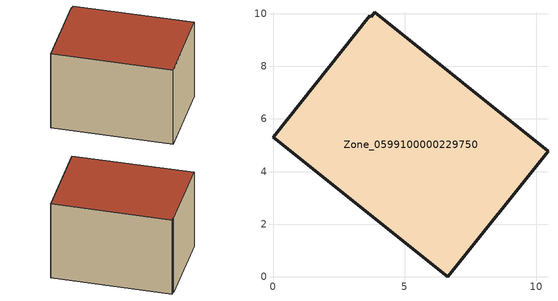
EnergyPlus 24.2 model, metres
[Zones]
Zone_0599100000229750
 floor ground (C_G): 3.73,9.88 3.87,10.05 10.44,4.78 6.63,0 0,5.3 3.68,9.92 z0.46
 wall outside (C_F): 6.63,0 10.44,4.78 3.87,10.05 3.73,9.88 3.68,9.92 0,5.3 6.63,0 z0.46:6.39
 roof outside (C_R): 3.87,10.05 3.73,9.88 3.68,9.92 0,5.3 6.63,0 10.44,4.78 z6.39
[BUILDING]
Pand.0599100000229750: North Axis=0; Terrain=City; Loads Convergence Tolerance Value=0.04; Temperature Convergence Tolerance Value=0.4; Solar Distribution=FullExterior; Maximum Number of Warmup Days=25; Minimum Number of Warmup Days=1
[Site:Location]
Rotterdam.The.Hague.AP_ZH_NLD Design_Conditions: Latitude=51.96; Longitude=4.45; Time Zone=1; Elevation=-4.5
[SITE:GROUNDTEMPERATURE:BUILDINGSURFACE]
18, 18, 18, 18, 18, 18, 18, 18, 18, 18, 18, 18
[MATERIAL] Thermal Absorptance=0.9; Solar Absorptance=0.7; Visible Absorptance=0.7
Name | Roughness | Thickness | Conductivity | Density | Specific Heat
G.TI.1946-1964 | MediumSmooth | 0.15 | 1 | 540 | 1210
F.TI.1946-1964 | Rough | 0.3 | 0.857143 | 1920 | 840
R.TI.1946-1964 | MediumRough | 0.2 | 0.277778 | 1500 | 1000
[CONSTRUCTION]
C_G: G.TI.1946-1964
C_F: F.TI.1946-1964
C_R: R.TI.1946-1964
[ZONE]
Zone_0599100000229750: Type=1; Multiplier=1; Ceiling Height=Autocalculate; Volume=Autocalculate; Floor Area=autocalculate; Part of Total Floor Area=Yes
[ZONEINFILTRATION:DESIGNFLOWRATE]
Infil_Zone_0599100000229750: Zone or ZoneList or Space or SpaceList=Zone_0599100000229750; Schedule=AlwaysOn; Design Flow Rate Calculation Method=Flow/Area; Flow Rate per Floor Area=0.003; Constant Term Coefficient=1; Temperature Term Coefficient=0; Velocity Term Coefficient=0; Velocity Squared Term Coefficient=0
[HVACTEMPLATE:ZONE:IDEALLOADSAIRSYSTEM]
Zone_0599100000229750: Maximum Heating Supply Air Temperature=50; Minimum Cooling Supply Air Temperature=13; Maximum Heating Supply Air Humidity Ratio=0.0156; Minimum Cooling Supply Air Humidity Ratio=0.0077; Heating Limit=NoLimit; Cooling Limit=NoLimit; Dehumidification Control Type=ConstantSensibleHeatRatio; Cooling Sensible Heat Ratio=0.7; Dehumidification Setpoint=60; Humidification Control Type=None; Humidification Setpoint=30; Outdoor Air Method=None; Outdoor Air Flow Rate per Person=0.00944; Outdoor Air Flow Rate per Zone Floor Area=0; Outdoor Air Flow Rate per Zone=0; Demand Controlled Ventilation Type=None; Outdoor Air Economizer Type=NoEconomizer; Heat Recovery Type=None; Sensible Heat Recovery Effectiveness=0.7; Latent Heat Recovery Effectiveness=0.65
[ZONECONTROL:THERMOSTAT]
ThermostatControl_Zone_0599100000229750: Zone or ZoneList=Zone_0599100000229750; Control Type Schedule=DualSetpointControlType; Control 1=Thermostat_Zone_0599100000229750; Temperature Difference Between Cutout And Setpoint=0
[THERMOSTATSETPOINT:DUALSETPOINT]
Thermostat_Zone_0599100000229750: Heating Setpoint Temperature Schedule=HeatingSetpoint_Zone_0599100000229750; Cooling Setpoint Temperature Schedule=CoolingSetpoint_Zone_0599100000229750
[SCHEDULE:COMPACT]
HeatingSetpoint_Zone_0599100000229750: Through: 12/31, For: AllDays, Until: 24:00, 21
CoolingSetpoint_Zone_0599100000229750: Through: 12/31, For: AllDays, Until: 24:00, 24
DualSetpointControlType: Through: 12/31, For: AllDays, Until: 24:00, 4
AlwaysOn: Through: 12/31, For: AllDays, Until: 24:00, 1
